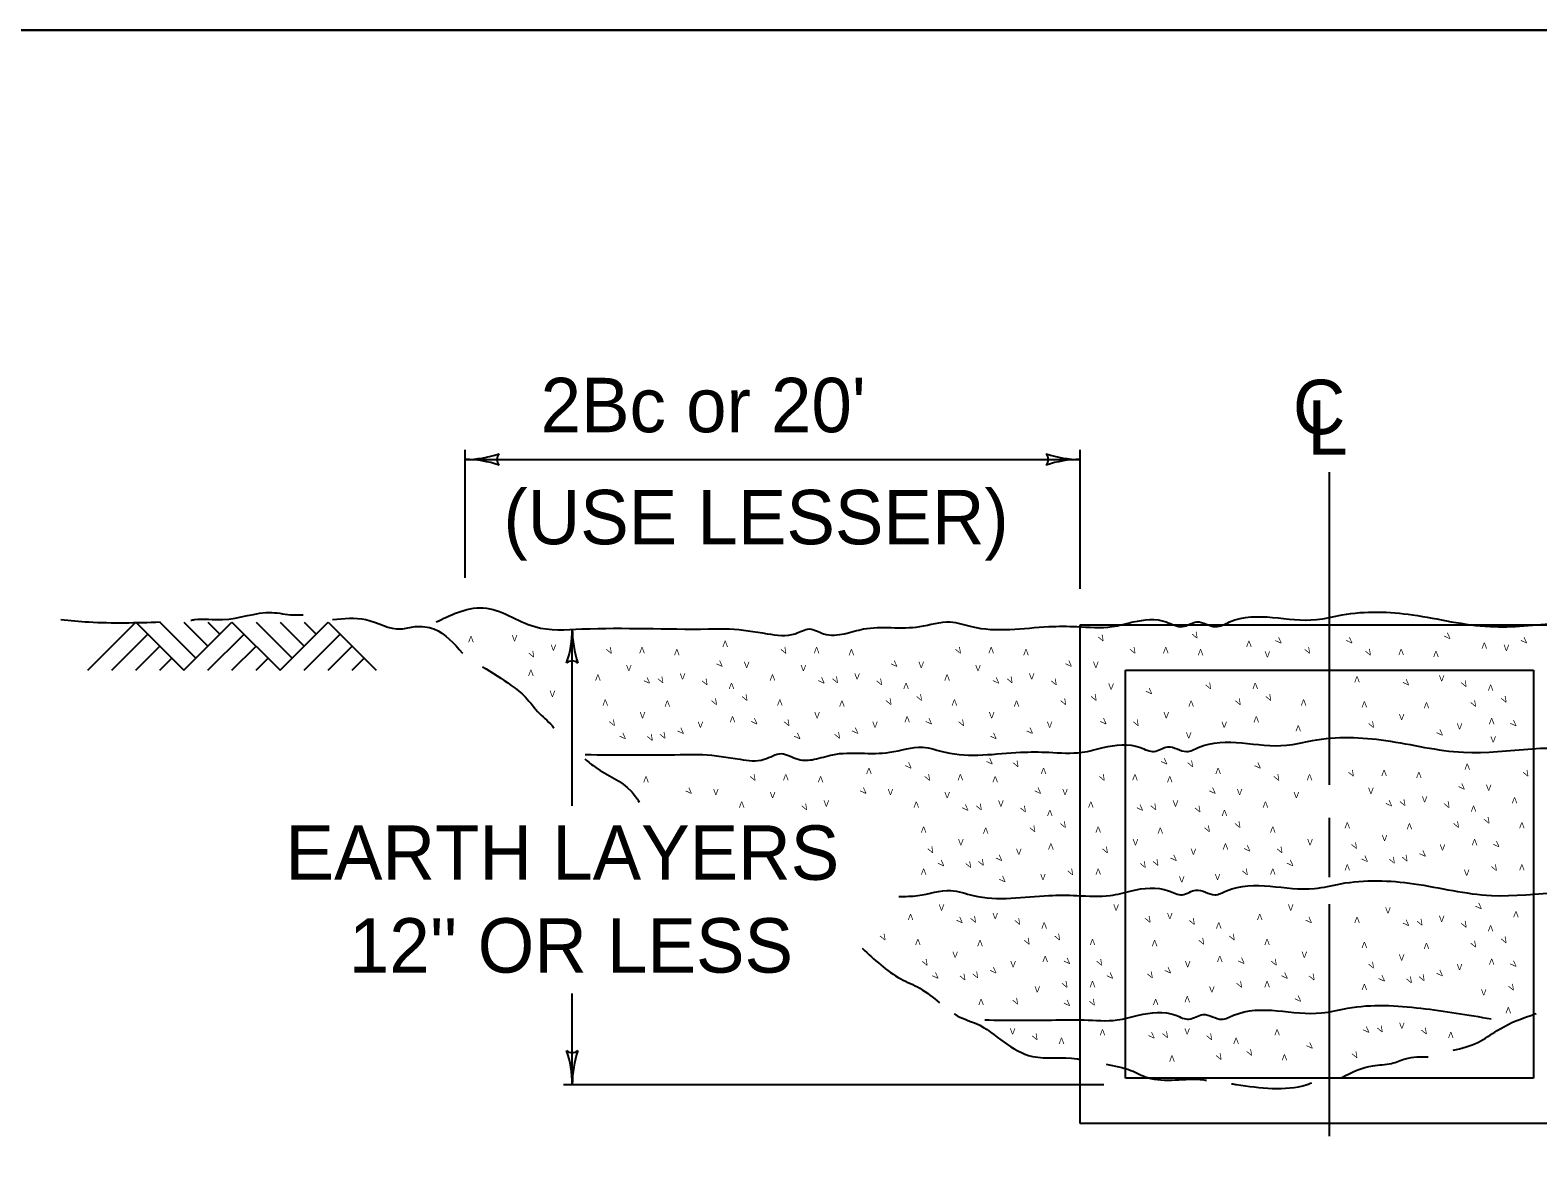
# Model space of a CAD drawing. Extents: x 1007 to 1035.5, y 1000.5 to 1021.5.
# Drawn here: x 1016.57 to 1022.11, y 1017.36 to 1021.5 of the extents above; entities that cross this region are included whole.
import ezdxf

# ---------------------------------------------------------------- set-up
doc = ezdxf.new("R2010")
doc.units = 0
for name, color, linetype in [('Level 1', 7, 'Continuous'), ('Level 10', 7, 'Continuous'), ('Level 11', 7, 'Continuous'), ('Level 5', 7, 'Continuous')]:
    doc.layers.add(name, color=color, linetype=linetype)

msp = doc.modelspace()

# ---------------------------------------------------------------- linework, layer by layer
at = {"layer": 'Level 1'}
for p, q in [((1018.1649, 1019.4871), (1018.1649, 1019.9574)), ((1018.1649, 1019.9221), (1020.4273, 1019.9221)), ((1020.4273, 1019.4468), (1020.4273, 1019.9574)), ((1021.3439, 1018.7257), (1021.3439, 1019.8748)), ((1016.7776, 1019.1475), (1016.9543, 1019.3243)), ((1016.9543, 1019.3243), (1017.1312, 1019.1475)), ((1017.0428, 1019.3243), (1017.1753, 1019.1918)), ((1017.1311, 1019.3243), (1017.2195, 1019.2359)), ((1017.1312, 1019.1475), (1017.3079, 1019.3243)), ((1017.2195, 1019.3243), (1017.2638, 1019.2801)), ((1017.3079, 1019.3243), (1017.4848, 1019.1475)), ((1017.3964, 1019.3243), (1017.5289, 1019.1918)), ((1017.4848, 1019.1475), (1017.6615, 1019.3243)), ((1017.4848, 1019.3243), (1017.5731, 1019.2359)), ((1017.5731, 1019.3243), (1017.6173, 1019.2801)), ((1017.6615, 1019.3243), (1017.8383, 1019.1475)), ((1018.5593, 1018.6494), (1018.5593, 1019.2989)), ((1020.4273, 1019.3147), (1022.2606, 1019.3147)), ((1020.4273, 1017.4813), (1020.4273, 1019.3147)), ((1016.866, 1019.1475), (1016.9986, 1019.2801)), ((1017.2196, 1019.1475), (1017.3522, 1019.2801)), ((1017.5732, 1019.1475), (1017.7058, 1019.2801)), ((1016.9543, 1019.1475), (1017.0428, 1019.2359)), ((1017.0428, 1019.1475), (1017.0869, 1019.1918)), ((1017.3079, 1019.1475), (1017.3963, 1019.2359)), ((1017.3963, 1019.1475), (1017.4405, 1019.1918)), ((1017.6615, 1019.1475), (1017.7499, 1019.2359)), ((1017.7499, 1019.1475), (1017.7941, 1019.1918)), ((1020.5939, 1019.148), (1022.0939, 1019.148)), ((1020.5939, 1017.648), (1020.5939, 1019.148)), ((1022.0939, 1019.148), (1022.0939, 1017.648)), ((1021.3439, 1018.3866), (1021.3439, 1018.6048)), ((1021.3439, 1017.4347), (1021.3439, 1018.2873)), ((1018.5593, 1017.6245), (1018.5593, 1017.9589)), ((1022.0939, 1017.648), (1020.5939, 1017.648)), ((1018.5269, 1017.6245), (1020.5142, 1017.6245)), ((1022.2606, 1017.4813), (1020.4273, 1017.4813))]:
    msp.add_line(p, q, dxfattribs=at)
for centre, radius, start, end in [((1018.1649, 1020.313), 0.3909, 269.9878, 270), ((1018.1649, 1020.313), 0.3909, 270, 288.6688), ((1018.1649, 1019.5311), 0.3909, 71.3472, 89.9939), ((1018.3136, 1019.922), 0.0313, 138.7746, 220.8913), ((1020.2786, 1019.9221), 0.0313, 318.7746, 40.8913), ((1020.4273, 1019.5311), 0.3909, 90, 108.6688), ((1020.4273, 1020.313), 0.3909, 251.3472, 269.9939), ((1020.4273, 1019.5311), 0.3909, 89.9878, 90), ((1018.1683, 1019.2989), 0.3909, 341.3472, 359.9939), ((1018.9502, 1019.2989), 0.3909, 179.9878, 180), ((1018.9502, 1019.2989), 0.3909, 180, 198.6688), ((1018.5592, 1019.1503), 0.0313, 48.7746, 130.8913), ((1018.5593, 1017.7732), 0.0313, 228.7746, 310.8913), ((1018.1683, 1017.6245), 0.3909, 0, 18.6688), ((1018.9502, 1017.6245), 0.3909, 161.3472, 179.9939), ((1018.1683, 1017.6245), 0.3909, 359.9878, 0)]:
    msp.add_arc(centre, radius, start, end, dxfattribs=at)
for points in [[(1017.1561, 1019.3312), (1017.17, 1019.3335), (1017.2736, 1019.3335), (1017.4548, 1019.3593), (1017.5325, 1019.3508), (1017.5703, 1019.3508)], [(1018.059, 1019.3248), (1018.1367, 1019.3593), (1018.2316, 1019.3766), (1018.4215, 1019.3076), (1018.5941, 1019.2989), (1019.0602, 1019.2989), (1019.1378, 1019.2989), (1019.2759, 1019.2817), (1019.3795, 1019.2817), (1019.4313, 1019.2989), (1019.4831, 1019.2817), (1019.5608, 1019.2817), (1019.6298, 1019.2989), (1019.8369, 1019.3076), (1019.9492, 1019.3248), (1020.0268, 1019.3076), (1020.3117, 1019.3076), (1020.4153, 1019.3076), (1020.5447, 1019.3076), (1020.6224, 1019.3248), (1020.7433, 1019.3248), (1020.8037, 1019.3076), (1020.8554, 1019.3248), (1020.9245, 1019.3076), (1020.9763, 1019.3248), (1021.2956, 1019.3335), (1021.3905, 1019.3508), (1021.6495, 1019.3508), (1021.9343, 1019.3076), (1022.4263, 1019.2989), (1022.4781, 1019.2817), (1022.5816, 1019.2817), (1022.642, 1019.2989), (1022.7715, 1019.2989), (1022.9268, 1019.2989), (1022.9959, 1019.2817), (1023.1253, 1019.2817), (1023.2893, 1019.2558), (1023.3929, 1019.2558), (1023.695, 1019.2299), (1023.8504, 1019.2472), (1023.9798, 1019.2472), (1024.0403, 1019.2558), (1024.1438, 1019.2989), (1024.1956, 1019.3076), (1024.265, 1019.3462)], [(1016.678, 1019.3335), (1016.7816, 1019.3248), (1017.0438, 1019.3248)], [(1017.6782, 1019.3335), (1017.8, 1019.3335), (1017.9295, 1019.2989), (1017.9813, 1019.3076), (1018.0503, 1019.2989), (1018.1556, 1019.2098)], [(1018.2297, 1019.1604), (1018.3352, 1019.0918), (1018.3869, 1019.0487), (1018.4388, 1018.9883), (1018.4905, 1018.9364), (1018.491, 1018.9357)], [(1018.6072, 1018.8372), (1018.9566, 1018.8372), (1019.0383, 1018.8372), (1019.1763, 1018.8199), (1019.2654, 1018.8199), (1019.3278, 1018.8407), (1019.39, 1018.8199), (1019.4492, 1018.8199), (1019.5169, 1018.8368), (1019.727, 1018.8457), (1019.8478, 1018.8642), (1019.9303, 1018.8458), (1020.2081, 1018.8458), (1020.3117, 1018.8458), (1020.434, 1018.8458), (1020.5118, 1018.8631), (1020.6488, 1018.8631), (1020.6986, 1018.8488), (1020.7493, 1018.8658), (1020.8183, 1018.8485), (1020.8613, 1018.8628), (1021.1853, 1018.8716), (1021.2811, 1018.889), (1021.5508, 1018.889), (1021.8362, 1018.8458), (1022.3338, 1018.837), (1022.385, 1018.8199), (1022.4689, 1018.8199), (1022.5293, 1018.8372), (1022.6679, 1018.8372), (1022.8313, 1018.8372), (1022.9003, 1018.8199), (1023.0268, 1018.8199), (1023.1908, 1018.794), (1023.2921, 1018.794), (1023.5906, 1018.7685), (1023.6624, 1018.7765)], [(1018.6059, 1018.8213), (1018.6459, 1018.7898), (1018.7753, 1018.7034), (1018.8058, 1018.6628)], [(1019.76, 1018.3162), (1019.8306, 1018.3192), (1019.9513, 1018.3377), (1020.0339, 1018.3193), (1020.3117, 1018.3193), (1020.4153, 1018.3193), (1020.5376, 1018.3193), (1020.6153, 1018.3366), (1020.7523, 1018.3366), (1020.8022, 1018.3223), (1020.8528, 1018.3393), (1020.9219, 1018.322), (1020.9649, 1018.3363), (1021.2889, 1018.3451), (1021.3847, 1018.3625), (1021.6544, 1018.3625), (1021.9398, 1018.3193), (1022.4373, 1018.3105), (1022.4886, 1018.2934), (1022.5725, 1018.2934), (1022.6329, 1018.3107), (1022.7715, 1018.3107), (1022.9348, 1018.3107), (1022.9452, 1018.3081)], [(1019.6255, 1018.1253), (1019.7679, 1018.0129), (1019.8369, 1017.9784), (1019.9098, 1017.9249)], [(1020.0765, 1017.8619), (1020.3375, 1017.8619), (1020.4411, 1017.8619), (1020.5634, 1017.8619), (1020.6412, 1017.8792), (1020.7782, 1017.8792), (1020.828, 1017.8649), (1020.8787, 1017.8818), (1020.9478, 1017.8646), (1020.9908, 1017.8789), (1021.3148, 1017.8877), (1021.4105, 1017.9051), (1021.6803, 1017.9051), (1021.9381, 1017.866)], [(1019.9641, 1017.8851), (1019.9664, 1017.8834), (1020.0441, 1017.8489), (1020.1477, 1017.7799), (1020.2513, 1017.7281), (1020.4153, 1017.7195), (1020.4288, 1017.717)], [(1021.7984, 1017.7506), (1021.8912, 1017.7799), (1021.9602, 1017.823), (1022.0724, 1017.8748), (1022.1033, 1017.8851)], [(1020.5222, 1017.6992), (1020.6138, 1017.6763), (1020.6742, 1017.6504), (1020.8813, 1017.6418), (1020.8913, 1017.6403)], [(1021.3889, 1017.6508), (1021.5028, 1017.6936), (1021.5718, 1017.7022), (1021.6236, 1017.7195), (1021.7068, 1017.7264)], [(1020.9838, 1017.6272), (1021.0022, 1017.6245), (1021.2611, 1017.6245), (1021.279, 1017.6305)]]:
    msp.add_spline(points, degree=3, dxfattribs=at)
at = {"layer": 'Level 10'}
msp.add_line((1007, 1021.5), (1035.5, 1021.5), dxfattribs=at)
at = {"layer": 'Level 11'}
msp.add_lwpolyline([(1007, 1000.5), (1035.5, 1000.5), (1035.5, 1021.5), (1007, 1021.5)], close=True, dxfattribs=at)

# ---------------------------------------------------------------- texts
at = {"layer": 'Level 1'}
for s, p in [("2Bc or 20'", (1018.4428, 1020.0221)), ('C', (1021.209, 1020.0152)), ('L', (1021.2628, 1019.9393)), ('(USE LESSER)', (1018.3063, 1019.6103)), ('EARTH LAYERS ', (1017.5048, 1018.377)), ("12'' OR LESS", (1017.7377, 1018.0359))]:
    msp.add_text(s, height=0.2, dxfattribs=at).set_placement(p)
at = {"layer": 'Level 5'}
for rotation, p in [(180, (1018.1969, 1019.2727)), (180, (1019.1316, 1019.2556)), (30, (1020.5029, 1019.2496)), (30, (1020.8486, 1019.2599)), (180, (1021.0576, 1019.2556)), (45, (1021.1596, 1019.2393)), (45, (1021.4197, 1019.2402)), (45, (1021.7803, 1019.2559)), (180, (1021.9231, 1019.249)), (45, (1022.0617, 1019.2402)), (30, (1018.4093, 1019.1901)), (30, (1018.6943, 1019.204)), (180, (1018.8258, 1019.2324)), (180, (1018.9538, 1019.2248)), (30, (1019.3363, 1019.204)), (180, (1019.4678, 1019.2324)), (180, (1019.5958, 1019.2248)), (30, (1019.9783, 1019.204)), (180, (1020.1098, 1019.2324)), (180, (1020.2378, 1019.2248)), (30, (1020.6203, 1019.204)), (180, (1020.7518, 1019.2324)), (180, (1020.8798, 1019.2248)), (30, (1021.2623, 1019.204)), (30, (1021.4858, 1019.1974)), (180, (1021.6173, 1019.2258)), (180, (1021.7453, 1019.2182)), (180, (1018.4172, 1019.1489)), (180, (1018.6636, 1019.1319)), (45, (1019.104, 1019.1541)), (180, (1019.3056, 1019.1319)), (45, (1019.746, 1019.1541)), (180, (1019.9476, 1019.1319)), (45, (1020.388, 1019.1541)), (45, (1018.8369, 1019.0922)), (30, (1018.8841, 1019.0958)), (30, (1019.0464, 1019.0881)), (180, (1019.1548, 1019.101)), (45, (1019.4789, 1019.0922)), (30, (1019.5261, 1019.0958)), (30, (1019.6884, 1019.0881)), (180, (1019.7968, 1019.101)), (45, (1020.1209, 1019.0922)), (30, (1020.1681, 1019.0958)), (30, (1020.3304, 1019.0881)), (45, (1020.6834, 1019.0533)), (30, (1020.8984, 1019.0733)), (180, (1021.0808, 1019.101)), (180, (1021.4551, 1019.1253)), (45, (1021.6284, 1019.0856)), (30, (1021.8379, 1019.0815)), (180, (1021.9463, 1019.0944)), (180, (1018.6906, 1019.0399)), (180, (1018.919, 1019.036)), (30, (1019.0812, 1019.0153)), (30, (1019.1933, 1019.0308)), (180, (1019.3326, 1019.0399)), (180, (1019.561, 1019.036)), (30, (1019.7232, 1019.0153)), (30, (1019.8353, 1019.0308)), (180, (1019.9746, 1019.0399)), (180, (1020.203, 1019.036)), (30, (1020.3652, 1019.0153)), (30, (1020.4773, 1019.0308)), (180, (1020.845, 1019.036)), (30, (1021.0072, 1019.0153)), (30, (1021.1193, 1019.0308)), (180, (1021.2586, 1019.0399)), (180, (1021.4821, 1019.0333)), (180, (1021.7105, 1019.0294)), (30, (1021.8727, 1019.0088)), (30, (1021.9848, 1019.0242)), (30, (1018.7059, 1018.938)), (180, (1019.1587, 1018.978)), (45, (1019.2316, 1018.9422)), (30, (1019.3479, 1018.938)), (180, (1019.8007, 1018.978)), (45, (1019.8736, 1018.9422)), (30, (1019.9899, 1018.938)), (45, (1020.5156, 1018.9422)), (30, (1020.6319, 1018.938)), (180, (1021.0847, 1018.978)), (180, (1021.9502, 1018.9714)), (45, (1022.0231, 1018.9356)), (45, (1018.748, 1018.888)), (30, (1018.8451, 1018.8839)), (30, (1018.8918, 1018.8917)), (45, (1018.961, 1018.9074)), (45, (1019.39, 1018.888)), (30, (1019.5338, 1018.8917)), (45, (1019.603, 1018.9074)), (45, (1020.1113, 1018.888)), (45, (1020.245, 1018.9074)), (180, (1021.2389, 1018.9448)), (30, (1021.4974, 1018.9314)), (45, (1021.7525, 1018.9008)), (45, (1019.7988, 1018.7797)), (45, (1020.0969, 1018.7952)), (30, (1020.19, 1018.7872)), (45, (1020.7389, 1018.7952)), (30, (1020.832, 1018.7872)), (45, (1021.0828, 1018.7797)), (180, (1021.8603, 1018.8042)), (180, (1018.8405, 1018.7577)), (30, (1019.223, 1018.7369)), (180, (1019.3545, 1018.7653)), (180, (1019.4825, 1018.7577)), (180, (1019.6603, 1018.7885)), (30, (1019.865, 1018.7369)), (180, (1019.9965, 1018.7653)), (180, (1020.1245, 1018.7577)), (180, (1020.3023, 1018.7885)), (30, (1020.507, 1018.7369)), (180, (1020.6385, 1018.7653)), (180, (1020.7665, 1018.7577)), (180, (1020.9443, 1018.7885)), (30, (1021.149, 1018.7369)), (180, (1021.2805, 1018.7653)), (30, (1021.4231, 1018.7526)), (180, (1021.5546, 1018.781)), (180, (1021.6826, 1018.7733)), (30, (1022.0651, 1018.7526)), (45, (1018.9907, 1018.687)), (45, (1019.6327, 1018.687)), (45, (1020.2747, 1018.687)), (45, (1020.9167, 1018.687)), (45, (1021.8328, 1018.7027)), (180, (1019.1923, 1018.6648)), (30, (1019.4128, 1018.6288)), (180, (1019.8343, 1018.6648)), (45, (1020.0076, 1018.6251)), (30, (1020.0548, 1018.6288)), (30, (1020.2171, 1018.621)), (180, (1020.3255, 1018.6339)), (180, (1020.4763, 1018.6648)), (45, (1020.6496, 1018.6251)), (30, (1020.6968, 1018.6288)), (30, (1020.8591, 1018.621)), (180, (1020.9675, 1018.6339)), (180, (1021.1183, 1018.6648)), (45, (1021.5657, 1018.6408)), (30, (1021.6128, 1018.6444)), (30, (1021.7752, 1018.6367)), (180, (1021.8836, 1018.6496)), (180, (1022.0343, 1018.6805)), (30, (1020.2518, 1018.5483)), (30, (1020.364, 1018.5637)), (30, (1020.8938, 1018.5483)), (30, (1021.006, 1018.5637)), (180, (1021.4193, 1018.5885)), (180, (1021.6478, 1018.5846)), (30, (1021.8099, 1018.5639)), (30, (1021.9221, 1018.5793)), (180, (1022.0613, 1018.5885)), (180, (1019.8613, 1018.5728)), (180, (1020.0897, 1018.5689)), (180, (1020.5033, 1018.5728)), (180, (1020.7317, 1018.5689)), (180, (1021.1453, 1018.5728)), (180, (1021.8874, 1018.5266)), (30, (1019.8766, 1018.4709)), (45, (1020.1317, 1018.4403)), (180, (1020.3293, 1018.5109)), (30, (1020.5186, 1018.4709)), (45, (1020.7737, 1018.4403)), (180, (1020.9713, 1018.5109)), (45, (1021.0443, 1018.4751)), (30, (1021.1606, 1018.4709)), (30, (1021.4347, 1018.4866)), (45, (1021.4768, 1018.4366)), (30, (1021.6206, 1018.4403)), (45, (1021.6898, 1018.456)), (45, (1021.9603, 1018.4908)), (180, (1019.8613, 1018.4182)), (45, (1019.9187, 1018.4209)), (30, (1020.0158, 1018.4168)), (30, (1020.0625, 1018.4246)), (30, (1020.391, 1018.3898)), (180, (1020.5033, 1018.4182)), (30, (1020.6578, 1018.4168)), (30, (1020.7045, 1018.4246)), (30, (1021.033, 1018.3898)), (180, (1021.1453, 1018.4182)), (45, (1021.2027, 1018.4209)), (180, (1021.4193, 1018.4338)), (30, (1021.5738, 1018.4325)), (30, (1021.9491, 1018.4055)), (180, (1022.0613, 1018.4338)), (45, (1020.1443, 1018.3621)), (180, (1019.8133, 1018.2514)), (30, (1020.0338, 1018.2153)), (30, (1020.6758, 1018.2153)), (180, (1021.0973, 1018.2514)), (45, (1021.8955, 1018.2631)), (180, (1022.0395, 1018.2617)), (45, (1019.9867, 1018.2117)), (30, (1020.1962, 1018.2076)), (180, (1020.3046, 1018.2205)), (30, (1020.8382, 1018.2076)), (180, (1020.9466, 1018.2205)), (45, (1021.2707, 1018.2117)), (180, (1021.4551, 1018.2409)), (45, (1021.6284, 1018.2012)), (30, (1021.6756, 1018.2048)), (30, (1021.8379, 1018.1971)), (180, (1021.9463, 1018.21)), (30, (1019.7011, 1018.1503)), (180, (1019.8403, 1018.1594)), (180, (1020.0688, 1018.1555)), (30, (1020.2309, 1018.1348)), (30, (1020.3431, 1018.1503)), (180, (1020.4823, 1018.1594)), (180, (1020.7108, 1018.1555)), (30, (1020.8729, 1018.1348)), (30, (1020.9851, 1018.1503)), (180, (1021.1243, 1018.1594)), (180, (1021.4821, 1018.1489)), (180, (1021.7105, 1018.145)), (30, (1021.8727, 1018.1243)), (30, (1021.9848, 1018.1398)), (30, (1019.8557, 1018.0575)), (180, (1020.3084, 1018.0975)), (45, (1020.3813, 1018.0617)), (30, (1020.4977, 1018.0575)), (180, (1020.9504, 1018.0975)), (45, (1021.0233, 1018.0617)), (30, (1021.1397, 1018.0575)), (180, (1021.9502, 1018.087)), (45, (1022.0231, 1018.0512)), (45, (1019.8978, 1018.0075)), (30, (1019.9948, 1018.0034)), (30, (1020.0416, 1018.0112)), (45, (1020.1108, 1018.0269)), (45, (1020.5398, 1018.0075)), (30, (1020.6836, 1018.0112)), (45, (1020.7528, 1018.0269)), (45, (1021.1818, 1018.0075)), (30, (1021.2788, 1018.0034)), (30, (1021.4974, 1018.047)), (45, (1021.5395, 1017.997)), (30, (1021.6833, 1018.0007)), (45, (1021.7525, 1018.0164)), (30, (1020.3701, 1017.9764)), (180, (1020.4823, 1018.0048)), (30, (1021.0121, 1017.9764)), (180, (1021.1243, 1018.0048)), (180, (1021.4821, 1017.9943)), (30, (1021.6366, 1017.9929)), (30, (1022.0118, 1017.9659)), (180, (1020.0726, 1017.9391)), (30, (1020.1884, 1017.9145)), (45, (1020.3813, 1017.9071)), (30, (1020.4706, 1017.9107)), (180, (1020.7146, 1017.9391)), (180, (1020.8308, 1017.9494)), (45, (1021.2311, 1017.9228)), (180, (1022.0113, 1017.9089)), (30, (1020.26, 1017.7837)), (180, (1020.5192, 1017.8275)), (45, (1020.6925, 1017.7878)), (30, (1020.7397, 1017.7914)), (30, (1020.902, 1017.7837)), (180, (1021.1612, 1017.8275)), (45, (1021.482, 1017.8088)), (30, (1021.5292, 1017.8124)), (30, (1021.6915, 1017.8047)), (180, (1021.7999, 1017.8176)), (180, (1020.3684, 1017.7966)), (180, (1021.0104, 1017.7966)), (30, (1021.0489, 1017.7263)), (45, (1021.2738, 1017.7505)), (30, (1021.4363, 1017.7175)), (180, (1020.7746, 1017.7316)), (30, (1020.9368, 1017.7109)), (180, (1021.1882, 1017.7355))]:
    msp.add_text('V', height=0.0225, rotation=rotation, dxfattribs=at).set_placement(p)
for p in [(1018.3371, 1019.254), (1018.48, 1019.2193), (1021.1054, 1019.1948), (1021.9843, 1019.2184), (1018.7573, 1019.1443), (1018.9548, 1019.1133), (1019.1906, 1019.1558), (1019.3993, 1019.1443), (1019.5968, 1019.1133), (1019.8326, 1019.1558), (1020.0413, 1019.1443), (1020.2388, 1019.1133), (1020.4746, 1019.1558), (1020.5308, 1019.0761), (1021.7463, 1019.1067), (1018.4762, 1019.0492), (1018.8076, 1018.971), (1019.4496, 1018.971), (1020.0916, 1018.971), (1020.7336, 1018.971), (1021.5991, 1018.9644), (1019.0206, 1018.9362), (1019.6626, 1018.9362), (1020.3046, 1018.9362), (1020.8161, 1018.8966), (1020.9466, 1018.9362), (1021.8121, 1018.9296), (1021.9358, 1018.8818), (1019.0773, 1018.6888), (1019.286, 1018.6772), (1019.7193, 1018.6888), (1019.928, 1018.6772), (1020.3613, 1018.6888), (1021.0033, 1018.6888), (1021.212, 1018.6772), (1021.4861, 1018.6928), (1021.9193, 1018.7044), (1019.4835, 1018.6462), (1020.1255, 1018.6462), (1020.7675, 1018.6462), (1021.6836, 1018.6618), (1019.9783, 1018.5039), (1020.6203, 1018.5039), (1021.2623, 1018.5039), (1021.5363, 1018.5196), (1020.1913, 1018.4691), (1020.8333, 1018.4691), (1021.7493, 1018.4848), (1021.8382, 1018.3921), (1020.2801, 1018.3764), (1020.7905, 1018.3672), (1020.9221, 1018.3764), (1019.9071, 1018.2638), (1020.1046, 1018.2328), (1020.5491, 1018.2638), (1020.7466, 1018.2328), (1021.1911, 1018.2638), (1021.5488, 1018.2533), (1021.7463, 1018.2223), (1019.9573, 1018.0905), (1021.2413, 1018.0905), (1021.5991, 1018.08), (1020.1703, 1018.0557), (1020.8123, 1018.0557), (1021.8121, 1018.0452), (1020.2592, 1017.963), (1020.9012, 1017.963), (1021.9009, 1017.9525), (1020.1684, 1017.8088), (1020.8104, 1017.8088), (1021.5999, 1017.8298)]:
    msp.add_text('V', height=0.0225, dxfattribs=at).set_placement(p)

doc.saveas('drawing.dxf')
